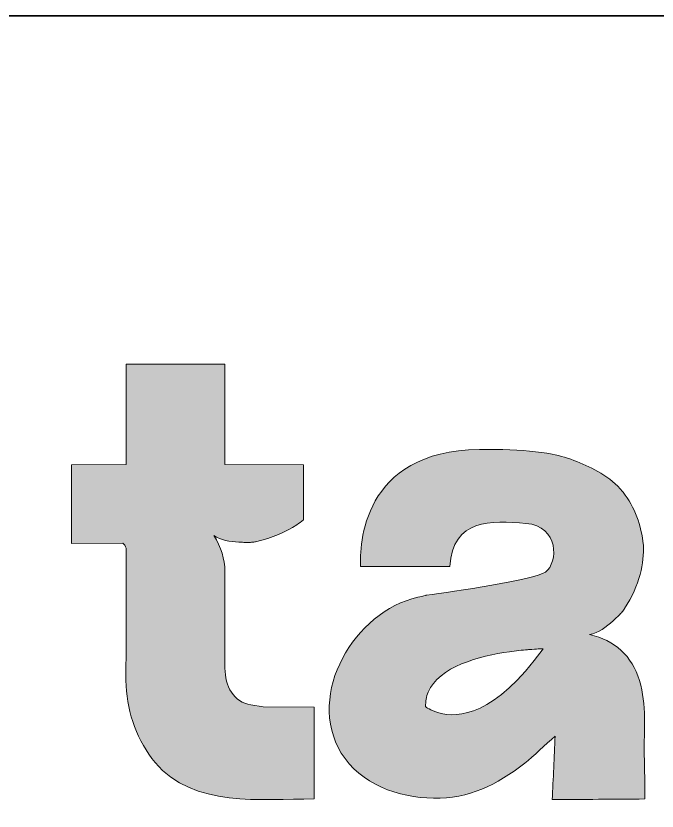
# Model space of a CAD drawing. Header units: centimetres. Extents: x -8 to 123, y -18 to 6.
# Drawn here: x -3.87 to 0.058, y -7.917 to -3.045 of the extents above; entities that cross this region are included whole.
import ezdxf

# ---------------------------------------------------------------- set-up
doc = ezdxf.new("R2010")
doc.units = ezdxf.units.CM
doc.header["$MEASUREMENT"] = 0
doc.layers.add('Layer 1', color=7, linetype='Continuous', lineweight=0)

msp = doc.modelspace()

# ---------------------------------------------------------------- hatches: boundary and pattern name
at = {"layer": 'Layer 1', "true_color": 0x000000, "transparency": 33554687}
h = msp.add_hatch(color=18, dxfattribs=at)
h.dxf.hatch_style = 2
edge = h.paths.add_edge_path()
edge.add_spline(control_points=[(-2.4313, -7.2665), (-2.5361, -7.2499), (-2.5892, -7.1514), (-2.5899, -7.0409), (-2.5899, -7.0409), (-2.5899, -6.4491), (-2.5899, -6.4491), (-2.5899, -6.3739), (-2.6131, -6.2994), (-2.6582, -6.2275), (-2.6151, -6.2594), (-2.5587, -6.2661), (-2.5043, -6.2694), (-2.4976, -6.2701), (-2.489, -6.2707), (-2.4811, -6.2701), (-2.4718, -6.2707), (-2.4638, -6.2707), (-2.4559, -6.2707), (-2.4446, -6.2714), (-2.4346, -6.2707), (-2.4267, -6.2701), (-2.424, -6.2701), (-2.422, -6.2701), (-2.42, -6.2694), (-2.4154, -6.2687), (-2.4107, -6.2681), (-2.4061, -6.2674), (-2.4048, -6.2674), (-2.4034, -6.2674), (-2.4021, -6.2667), (-2.2973, -6.2434), (-2.215, -6.2068), (-2.15, -6.1629), (-2.1354, -6.1529), (-2.1215, -6.1429), (-2.1089, -6.1323), (-2.1082, -6.1316), (-2.1082, -6.1316), (-2.1076, -6.131), (-2.1076, -6.131), (-2.1089, -6.131), (-2.1089, -6.131), (-2.1089, -6.131), (-2.1089, -5.7948), (-2.1089, -5.7948), (-2.1089, -5.7948), (-2.5899, -5.7935), (-2.5899, -5.7935), (-2.5899, -5.7935), (-2.5912, -5.1791), (-2.5912, -5.1791), (-2.5912, -5.1791), (-3.1942, -5.1791), (-3.1942, -5.1791), (-3.1942, -5.1791), (-3.1949, -5.7928), (-3.1949, -5.7928), (-3.1949, -5.7928), (-3.5306, -5.7955), (-3.5306, -5.7955), (-3.5306, -5.7955), (-3.5299, -6.2767), (-3.5299, -6.2767), (-3.5299, -6.2767), (-3.2148, -6.2761), (-3.2148, -6.2761), (-3.2068, -6.2814), (-3.1989, -6.2934), (-3.1942, -6.3067), (-3.1942, -6.4994), (-3.1942, -6.6921), (-3.1942, -6.8848), (-3.1942, -6.973), (-3.1985, -7.0625), (-3.1949, -7.1505), (-3.1879, -7.3187), (-3.1254, -7.4898), (-3.0171, -7.6193), (-2.7849, -7.8969), (-2.367, -7.8429), (-2.0439, -7.8429), (-2.0439, -7.8429), (-2.0425, -7.2798), (-2.0425, -7.2798), (-2.0425, -7.2798), (-2.3563, -7.2785), (-2.3563, -7.2785), (-2.3563, -7.2785), (-2.4313, -7.2665), (-2.4313, -7.2665)], knot_values=[0, 0, 0, 0, 1, 1, 1, 2, 2, 2, 3, 3, 3, 4, 4, 4, 5, 5, 5, 6, 6, 6, 7, 7, 7, 8, 8, 8, 9, 9, 9, 10, 10, 10, 11, 11, 11, 12, 12, 12, 13, 13, 13, 14, 14, 14, 15, 15, 15, 16, 16, 16, 17, 17, 17, 18, 18, 18, 19, 19, 19, 20, 20, 20, 21, 21, 21, 22, 22, 22, 23, 23, 23, 24, 24, 24, 25, 25, 25, 26, 26, 26, 27, 27, 27, 28, 28, 28, 29, 29, 29, 30, 30, 30, 30], degree=3, periodic=0)
h = msp.add_hatch(color=18, dxfattribs=at)
h.dxf.hatch_style = 2
edge = h.paths.add_edge_path()
edge.add_spline(control_points=[(-1.2783, -7.3158), (-1.3307, -7.3011), (-1.3599, -7.2778), (-1.3599, -7.2778), (-1.3605, -7.2452), (-1.3552, -7.2159), (-1.3446, -7.1893), (-1.2803, -7.0315), (-1.0295, -6.967), (-0.8457, -6.9404), (-0.8278, -6.9384), (-0.8086, -6.9364), (-0.788, -6.9337), (-0.7688, -6.931), (-0.7509, -6.929), (-0.7349, -6.9284), (-0.7316, -6.9277), (-0.7283, -6.9277), (-0.7243, -6.927), (-0.7018, -6.9257), (-0.6832, -6.9244), (-0.6693, -6.9237), (-0.6513, -6.9224), (-0.6407, -6.9224), (-0.6407, -6.9224), (-0.9333, -7.3344), (-1.1635, -7.3477), (-1.2783, -7.3158)], knot_values=[0, 0, 0, 0, 1, 1, 1, 2, 2, 2, 3, 3, 3, 4, 4, 4, 5, 5, 5, 6, 6, 6, 7, 7, 7, 8, 8, 8, 9, 9, 9, 9], degree=3, periodic=0)
edge = h.paths.add_edge_path()
edge.add_spline(control_points=[(-0.0165, -7.8429), (-0.0178, -7.7524), (-0.0171, -7.6652), (-0.0198, -7.5734), (-0.0237, -7.4203), (-0.0038, -7.2678), (-0.0496, -7.1168), (-0.0954, -6.9657), (-0.2015, -6.8698), (-0.3548, -6.8352), (-0.3017, -6.8272), (-0.2526, -6.7873), (-0.2115, -6.7513), (-0.2062, -6.7467), (-0.2002, -6.7413), (-0.1949, -6.7353), (-0.1876, -6.7287), (-0.1816, -6.7234), (-0.1763, -6.718), (-0.1677, -6.71), (-0.1617, -6.7027), (-0.1564, -6.6967), (-0.1544, -6.6947), (-0.1531, -6.6934), (-0.1518, -6.6914), (-0.1491, -6.6874), (-0.1465, -6.6841), (-0.1432, -6.6801), (-0.1425, -6.6788), (-0.1418, -6.6781), (-0.1412, -6.6768), (-0.047, -6.529), (-0.0204, -6.3972), (-0.0257, -6.2874), (-0.039, -6.1662), (-0.0768, -6.0537), (-0.1498, -5.9639), (-0.1511, -5.9619), (-0.1524, -5.9606), (-0.1544, -5.9579), (-0.1903, -5.9146), (-0.2341, -5.8767), (-0.2871, -5.8461), (-0.3827, -5.7902), (-0.4822, -5.7522), (-0.585, -5.7296), (-0.6686, -5.7156), (-0.7681, -5.705), (-0.8869, -5.7016), (-0.932, -5.701), (-0.9797, -5.7003), (-1.0308, -5.701), (-1.754, -5.7104), (-1.7646, -6.2918), (-1.7583, -6.419), (-1.7583, -6.419), (-1.212, -6.419), (-1.212, -6.419), (-1.1926, -6.1244), (-0.9602, -6.1354), (-0.7449, -6.1543), (-0.5416, -6.172), (-0.5459, -6.3945), (-0.6261, -6.4525), (-0.6938, -6.501), (-1.1934, -6.5729), (-1.3539, -6.5949), (-1.3552, -6.5949), (-1.3566, -6.5949), (-1.3579, -6.5956), (-1.3745, -6.5996), (-1.3917, -6.6029), (-1.4083, -6.6069), (-1.7938, -6.6934), (-2.0963, -7.2006), (-1.8767, -7.5614), (-1.7599, -7.7524), (-1.5264, -7.835), (-1.3121, -7.8383), (-1.0938, -7.8416), (-0.9267, -7.7577), (-0.7528, -7.624), (-0.6998, -7.5834), (-0.6235, -7.5048), (-0.5671, -7.4589), (-0.5717, -7.5867), (-0.5784, -7.7178), (-0.5837, -7.8469), (-0.3946, -7.8456), (-0.2055, -7.8443), (-0.0165, -7.8429)], knot_values=[0, 0, 0, 0, 1, 1, 1, 2, 2, 2, 3, 3, 3, 4, 4, 4, 5, 5, 5, 6, 6, 6, 7, 7, 7, 8, 8, 8, 9, 9, 9, 10, 10, 10, 11, 11, 11, 12, 12, 12, 13, 13, 13, 14, 14, 14, 15, 15, 15, 16, 16, 16, 17, 17, 17, 18, 18, 18, 19, 19, 19, 20, 20, 20, 21, 21, 21, 22, 22, 22, 23, 23, 23, 24, 24, 24, 25, 25, 25, 26, 26, 26, 27, 27, 27, 28, 28, 28, 29, 29, 29, 30, 30, 30, 30], degree=3, periodic=0)

# ---------------------------------------------------------------- linework, layer by layer
at = {"layer": 'Layer 1', "color": 18, "lineweight": 35, "true_color": 0x000000}
msp.add_lwpolyline([(5.1752, -10.384), (-7.7994, -10.384), (-7.7994, -3.0446), (5.1752, -3.0446)], close=True, dxfattribs=at)
at = {"layer": 'Layer 1'}
for points, knots in [([(-2.4313, -7.2665), (-2.5361, -7.2499), (-2.5892, -7.1514), (-2.5899, -7.0409), (-2.5899, -7.0409), (-2.5899, -6.4491), (-2.5899, -6.4491), (-2.5899, -6.3739), (-2.6131, -6.2994), (-2.6582, -6.2275), (-2.6151, -6.2594), (-2.5587, -6.2661), (-2.5043, -6.2694), (-2.4976, -6.2701), (-2.489, -6.2707), (-2.4811, -6.2701), (-2.4718, -6.2707), (-2.4638, -6.2707), (-2.4559, -6.2707), (-2.4446, -6.2714), (-2.4346, -6.2707), (-2.4267, -6.2701), (-2.424, -6.2701), (-2.422, -6.2701), (-2.42, -6.2694), (-2.4154, -6.2687), (-2.4107, -6.2681), (-2.4061, -6.2674), (-2.4048, -6.2674), (-2.4034, -6.2674), (-2.4021, -6.2667), (-2.2973, -6.2434), (-2.215, -6.2068), (-2.15, -6.1629), (-2.1354, -6.1529), (-2.1215, -6.1429), (-2.1089, -6.1323), (-2.1082, -6.1316), (-2.1082, -6.1316), (-2.1076, -6.131), (-2.1076, -6.131), (-2.1089, -6.131), (-2.1089, -6.131), (-2.1089, -6.131), (-2.1089, -5.7948), (-2.1089, -5.7948), (-2.1089, -5.7948), (-2.5899, -5.7935), (-2.5899, -5.7935), (-2.5899, -5.7935), (-2.5912, -5.1791), (-2.5912, -5.1791), (-2.5912, -5.1791), (-3.1942, -5.1791), (-3.1942, -5.1791), (-3.1942, -5.1791), (-3.1949, -5.7928), (-3.1949, -5.7928), (-3.1949, -5.7928), (-3.5306, -5.7955), (-3.5306, -5.7955), (-3.5306, -5.7955), (-3.5299, -6.2767), (-3.5299, -6.2767), (-3.5299, -6.2767), (-3.2148, -6.2761), (-3.2148, -6.2761), (-3.2068, -6.2814), (-3.1989, -6.2934), (-3.1942, -6.3067), (-3.1942, -6.4994), (-3.1942, -6.6921), (-3.1942, -6.8848), (-3.1942, -6.973), (-3.1985, -7.0625), (-3.1949, -7.1505), (-3.1879, -7.3187), (-3.1254, -7.4898), (-3.0171, -7.6193), (-2.7849, -7.8969), (-2.367, -7.8429), (-2.0439, -7.8429), (-2.0439, -7.8429), (-2.0425, -7.2798), (-2.0425, -7.2798), (-2.0425, -7.2798), (-2.3563, -7.2785), (-2.3563, -7.2785), (-2.3563, -7.2785), (-2.4313, -7.2665), (-2.4313, -7.2665)], [0, 0, 0, 0, 1, 1, 1, 2, 2, 2, 3, 3, 3, 4, 4, 4, 5, 5, 5, 6, 6, 6, 7, 7, 7, 8, 8, 8, 9, 9, 9, 10, 10, 10, 11, 11, 11, 12, 12, 12, 13, 13, 13, 14, 14, 14, 15, 15, 15, 16, 16, 16, 17, 17, 17, 18, 18, 18, 19, 19, 19, 20, 20, 20, 21, 21, 21, 22, 22, 22, 23, 23, 23, 24, 24, 24, 25, 25, 25, 26, 26, 26, 27, 27, 27, 28, 28, 28, 29, 29, 29, 30, 30, 30, 30]), ([(-0.0165, -7.8429), (-0.0178, -7.7524), (-0.0171, -7.6652), (-0.0198, -7.5734), (-0.0237, -7.4203), (-0.0038, -7.2678), (-0.0496, -7.1168), (-0.0954, -6.9657), (-0.2015, -6.8698), (-0.3548, -6.8352), (-0.3017, -6.8272), (-0.2526, -6.7873), (-0.2115, -6.7513), (-0.2062, -6.7467), (-0.2002, -6.7413), (-0.1949, -6.7353), (-0.1876, -6.7287), (-0.1816, -6.7234), (-0.1763, -6.718), (-0.1677, -6.71), (-0.1617, -6.7027), (-0.1564, -6.6967), (-0.1544, -6.6947), (-0.1531, -6.6934), (-0.1518, -6.6914), (-0.1491, -6.6874), (-0.1465, -6.6841), (-0.1432, -6.6801), (-0.1425, -6.6788), (-0.1418, -6.6781), (-0.1412, -6.6768), (-0.047, -6.529), (-0.0204, -6.3972), (-0.0257, -6.2874), (-0.039, -6.1662), (-0.0768, -6.0537), (-0.1498, -5.9639), (-0.1511, -5.9619), (-0.1524, -5.9606), (-0.1544, -5.9579), (-0.1903, -5.9146), (-0.2341, -5.8767), (-0.2871, -5.8461), (-0.3827, -5.7902), (-0.4822, -5.7522), (-0.585, -5.7296), (-0.6686, -5.7156), (-0.7681, -5.705), (-0.8869, -5.7016), (-0.932, -5.701), (-0.9797, -5.7003), (-1.0308, -5.701), (-1.754, -5.7104), (-1.7646, -6.2918), (-1.7583, -6.419), (-1.7583, -6.419), (-1.212, -6.419), (-1.212, -6.419), (-1.1926, -6.1244), (-0.9602, -6.1354), (-0.7449, -6.1543), (-0.5416, -6.172), (-0.5459, -6.3945), (-0.6261, -6.4525), (-0.6938, -6.501), (-1.1934, -6.5729), (-1.3539, -6.5949), (-1.3552, -6.5949), (-1.3566, -6.5949), (-1.3579, -6.5956), (-1.3745, -6.5996), (-1.3917, -6.6029), (-1.4083, -6.6069), (-1.7938, -6.6934), (-2.0963, -7.2006), (-1.8767, -7.5614), (-1.7599, -7.7524), (-1.5264, -7.835), (-1.3121, -7.8383), (-1.0938, -7.8416), (-0.9267, -7.7577), (-0.7528, -7.624), (-0.6998, -7.5834), (-0.6235, -7.5048), (-0.5671, -7.4589), (-0.5717, -7.5867), (-0.5784, -7.7178), (-0.5837, -7.8469), (-0.3946, -7.8456), (-0.2055, -7.8443), (-0.0165, -7.8429)], [0, 0, 0, 0, 1, 1, 1, 2, 2, 2, 3, 3, 3, 4, 4, 4, 5, 5, 5, 6, 6, 6, 7, 7, 7, 8, 8, 8, 9, 9, 9, 10, 10, 10, 11, 11, 11, 12, 12, 12, 13, 13, 13, 14, 14, 14, 15, 15, 15, 16, 16, 16, 17, 17, 17, 18, 18, 18, 19, 19, 19, 20, 20, 20, 21, 21, 21, 22, 22, 22, 23, 23, 23, 24, 24, 24, 25, 25, 25, 26, 26, 26, 27, 27, 27, 28, 28, 28, 29, 29, 29, 30, 30, 30, 30]), ([(-1.2783, -7.3158), (-1.3307, -7.3011), (-1.3599, -7.2778), (-1.3599, -7.2778), (-1.3605, -7.2452), (-1.3552, -7.2159), (-1.3446, -7.1893), (-1.2803, -7.0315), (-1.0295, -6.967), (-0.8457, -6.9404), (-0.8278, -6.9384), (-0.8086, -6.9364), (-0.788, -6.9337), (-0.7688, -6.931), (-0.7509, -6.929), (-0.7349, -6.9284), (-0.7316, -6.9277), (-0.7283, -6.9277), (-0.7243, -6.927), (-0.7018, -6.9257), (-0.6832, -6.9244), (-0.6693, -6.9237), (-0.6513, -6.9224), (-0.6407, -6.9224), (-0.6407, -6.9224), (-0.9333, -7.3344), (-1.1635, -7.3477), (-1.2783, -7.3158)], [0, 0, 0, 0, 1, 1, 1, 2, 2, 2, 3, 3, 3, 4, 4, 4, 5, 5, 5, 6, 6, 6, 7, 7, 7, 8, 8, 8, 9, 9, 9, 9])]:
    msp.add_open_spline(points, degree=3, knots=knots, dxfattribs=at)

doc.saveas('drawing.dxf')
